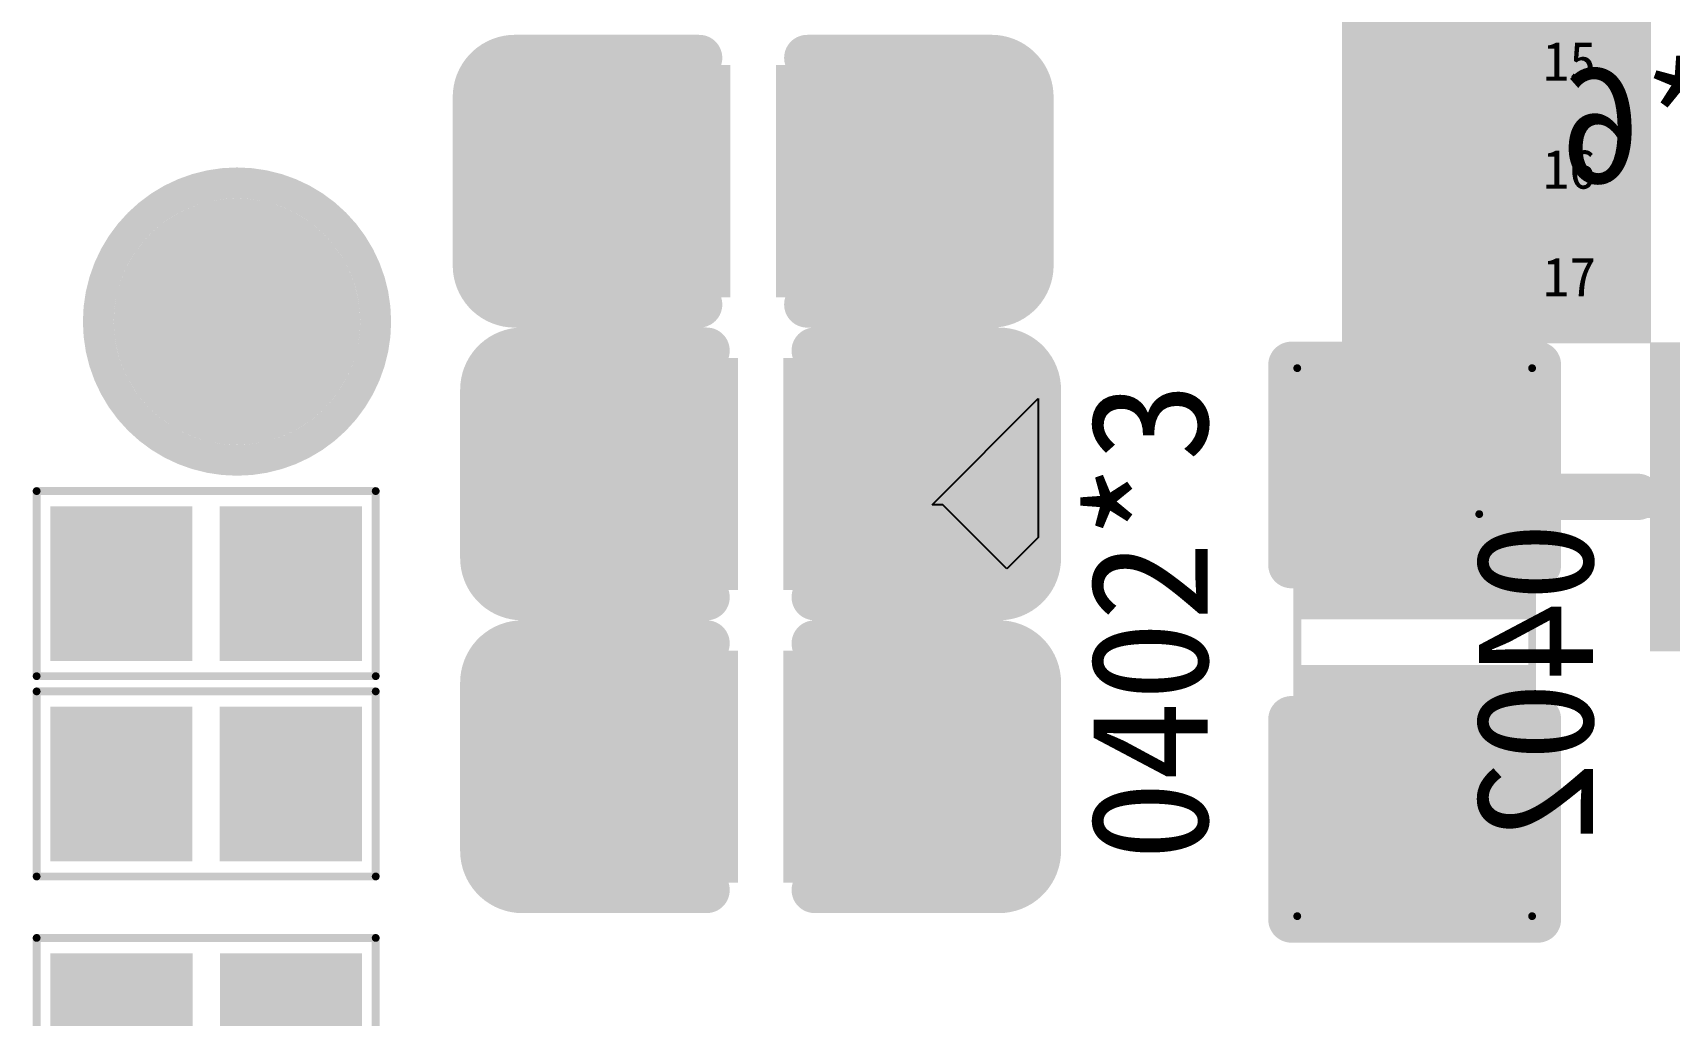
# Model space of a CAD drawing. Header units: millimetres. Extents: x 7.33 to 10.08, y 7.01 to 8.78.
# Drawn here: x 9.2211 to 9.4302, y 7.9223 to 8.0478 of the extents above; entities that cross this region are included whole.
import ezdxf

# ---------------------------------------------------------------- set-up
doc = ezdxf.new("R2010")
doc.units = ezdxf.units.MM
doc.header["$MEASUREMENT"] = 0
for name, color, linetype in [('BottomLayer', 5, 'Continuous'), ('BottomOverlay', 54, 'Continuous'), ('BottomPaste', 16, 'Continuous'), ('BottomSolder', 6, 'Continuous'), ('Mechanical1', 6, 'Continuous'), ('Mechanical16', 56, 'Continuous'), ('Mechanical20', 56, 'Continuous'), ('Mechanical5', 56, 'Continuous'), ('TopLayer', 1, 'Continuous'), ('TopOverlay', 2, 'Continuous'), ('TopPaste', 8, 'Continuous'), ('TopSolder', 216, 'Continuous')]:
    doc.layers.add(name, color=color, linetype=linetype)

# ---------------------------------------------------------------- blocks, each defined once
blk = doc.blocks.new('TEST_25')
at = {"layer": 'TopLayer', "const_width": 0.01378}
blk.add_lwpolyline([(-0.00689, 0, 1), (0.00689, 0, 1)], format="xyb", close=True, dxfattribs=at)
at = {"layer": 'TopOverlay'}
for points, const_width in [([(0.01772, 0, 1), (-0.01772, 0, 1)], 0.00394), ([(-0.0187, 0, 1), (-0.01673, 0, 1)], 0.00197), ([(0.01673, 0, 1), (0.0187, 0, 1)], 0.00197)]:
    blk.add_lwpolyline(points, format="xyb", close=True, dxfattribs=dict(at, const_width=const_width))
at = {"layer": 'TopPaste', "const_width": 0.01378}
blk.add_lwpolyline([(-0.00689, 0, 1), (0.00689, 0, 1)], format="xyb", close=True, dxfattribs=at)
at = {"layer": 'TopSolder', "const_width": 0.01575}
blk.add_lwpolyline([(-0.00787, 0, 1), (0.00787, 0, 1)], format="xyb", close=True, dxfattribs=at)
blk = doc.blocks.new('R0402_B_84')
at = {"layer": 'BottomLayer'}
for points in [[(-0.0069, 0.01082), (-0.02855, 0.01082), (-0.0069, -0.01082), (-0.02855, -0.01082)], [(0.02855, 0.01082), (0.0069, 0.01082), (0.02855, -0.01082), (0.0069, -0.01082)]]:
    blk.add_solid(points, dxfattribs=at)
at = {"layer": 'BottomOverlay', "const_width": 0.00591}
for points in [[(-0.03543, 0.01575), (-0.00984, 0.01575)], [(-0.03543, 0.01575), (-0.03543, -0.01575)], [(0.00984, 0.01575), (0.03543, 0.01575)], [(0.03543, 0.01575), (0.03543, -0.01575)], [(-0.03543, -0.01575), (-0.00984, -0.01575)], [(0.00984, -0.01575), (0.03543, -0.01575)]]:
    blk.add_lwpolyline(points, dxfattribs=at)
at = {"layer": 'BottomOverlay', "const_width": 0.00295}
for points in [[(-0.03691, 0.01575, 1), (-0.03395, 0.01575, 1)], [(-0.03691, 0.01575, 1), (-0.03395, 0.01575, 1)], [(-0.01132, 0.01575, 1), (-0.00836, 0.01575, 1)], [(0.00836, 0.01575, 1), (0.01132, 0.01575, 1)], [(0.03395, 0.01575, 1), (0.03691, 0.01575, 1)], [(0.03395, 0.01575, 1), (0.03691, 0.01575, 1)], [(-0.03691, -0.01575, 1), (-0.03395, -0.01575, 1)], [(-0.03691, -0.01575, 1), (-0.03395, -0.01575, 1)], [(-0.01132, -0.01575, 1), (-0.00836, -0.01575, 1)], [(0.00836, -0.01575, 1), (0.01132, -0.01575, 1)], [(0.03395, -0.01575, 1), (0.03691, -0.01575, 1)], [(0.03395, -0.01575, 1), (0.03691, -0.01575, 1)]]:
    blk.add_lwpolyline(points, format="xyb", close=True, dxfattribs=at)
at = {"layer": 'BottomPaste'}
for points in [[(-0.0069, 0.01082), (-0.02855, 0.01082), (-0.0069, -0.01082), (-0.02855, -0.01082)], [(0.02855, 0.01082), (0.0069, 0.01082), (0.02855, -0.01082), (0.0069, -0.01082)]]:
    blk.add_solid(points, dxfattribs=at)
at = {"layer": 'BottomSolder'}
for points in [[(-0.0029, 0.01482), (-0.03254, 0.01482), (-0.0029, -0.01482), (-0.03254, -0.01482)], [(0.03254, 0.01482), (0.0029, 0.01482), (0.03254, -0.01482), (0.0029, -0.01482)]]:
    blk.add_solid(points, dxfattribs=at)
at = {"layer": 'Mechanical16'}
for points, const_width in [([(-0.03543, 0.01575), (-0.03543, -0.01575)], 0.00591), ([(-0.03543, 0.01575), (-0.00984, 0.01575)], 0.00591), ([(0.00984, 0.01575), (0.03543, 0.01575)], 0.00591), ([(0.03543, 0.01575), (0.03543, -0.01575)], 0.00591), ([(-0.035, 0.015), (0.035, 0.015)], 0.001), ([(-0.035, 0.015), (-0.035, -0.015)], 0.001), ([(0.035, 0.015), (0.035, -0.015)], 0.001), ([(-0.03543, -0.01575), (-0.00984, -0.01575)], 0.00591), ([(-0.035, -0.015), (0.035, -0.015)], 0.001), ([(0.00984, -0.01575), (0.03543, -0.01575)], 0.00591)]:
    blk.add_lwpolyline(points, dxfattribs=dict(at, const_width=const_width))
for points, const_width in [([(-0.03691, 0.01575, 1), (-0.03395, 0.01575, 1)], 0.00295), ([(-0.03691, 0.01575, 1), (-0.03395, 0.01575, 1)], 0.00295), ([(-0.01132, 0.01575, 1), (-0.00836, 0.01575, 1)], 0.00295), ([(0.00836, 0.01575, 1), (0.01132, 0.01575, 1)], 0.00295), ([(0.03395, 0.01575, 1), (0.03691, 0.01575, 1)], 0.00295), ([(0.03395, 0.01575, 1), (0.03691, 0.01575, 1)], 0.00295), ([(-0.03525, 0.015, 1), (-0.03475, 0.015, 1)], 0.0005), ([(-0.03525, 0.015, 1), (-0.03475, 0.015, 1)], 0.0005), ([(0.03475, 0.015, 1), (0.03525, 0.015, 1)], 0.0005), ([(0.03475, 0.015, 1), (0.03525, 0.015, 1)], 0.0005), ([(-0.03691, -0.01575, 1), (-0.03395, -0.01575, 1)], 0.00295), ([(-0.03691, -0.01575, 1), (-0.03395, -0.01575, 1)], 0.00295), ([(-0.03525, -0.015, 1), (-0.03475, -0.015, 1)], 0.0005), ([(-0.03525, -0.015, 1), (-0.03475, -0.015, 1)], 0.0005), ([(-0.01132, -0.01575, 1), (-0.00836, -0.01575, 1)], 0.00295), ([(0.00836, -0.01575, 1), (0.01132, -0.01575, 1)], 0.00295), ([(0.03395, -0.01575, 1), (0.03691, -0.01575, 1)], 0.00295), ([(0.03395, -0.01575, 1), (0.03691, -0.01575, 1)], 0.00295), ([(0.03475, -0.015, 1), (0.03525, -0.015, 1)], 0.0005), ([(0.03475, -0.015, 1), (0.03525, -0.015, 1)], 0.0005)]:
    blk.add_lwpolyline(points, format="xyb", close=True, dxfattribs=dict(at, const_width=const_width))
blk = doc.blocks.new('R0201_197')
at = {"layer": 'TopLayer'}
for points in [[(-0.01792, -0.00787), (-0.00375, -0.00787), (-0.01792, 0.00788), (-0.00375, 0.00788)], [(0.00374, -0.00787), (0.01791, -0.00787), (0.00374, 0.00788), (0.01791, 0.00788)]]:
    blk.add_solid(points, dxfattribs=at)
at = {"layer": 'TopOverlay', "const_width": 0.001}
for points in [[(0.02166, 0.01182), (-0.02166, 0.01182)], [(-0.02166, 0.01182), (-0.02166, -0.01182)], [(0.02166, 0.01182), (0.02166, -0.01182)], [(0.02166, -0.01182), (-0.02166, -0.01182)]]:
    blk.add_lwpolyline(points, dxfattribs=at)
at = {"layer": 'TopOverlay', "const_width": 0.0005}
for points in [[(-0.02191, 0.01182, 1), (-0.02141, 0.01182, 1)], [(-0.02191, 0.01182, 1), (-0.02141, 0.01182, 1)], [(0.02141, 0.01182, 1), (0.02191, 0.01182, 1)], [(0.02141, 0.01182, 1), (0.02191, 0.01182, 1)], [(-0.02191, -0.01182, 1), (-0.02141, -0.01182, 1)], [(-0.02191, -0.01182, 1), (-0.02141, -0.01182, 1)], [(0.02141, -0.01182, 1), (0.02191, -0.01182, 1)], [(0.02141, -0.01182, 1), (0.02191, -0.01182, 1)]]:
    blk.add_lwpolyline(points, format="xyb", close=True, dxfattribs=at)
at = {"layer": 'TopPaste'}
for points in [[(-0.01792, -0.00787), (-0.00375, -0.00787), (-0.01792, 0.00788), (-0.00375, 0.00788)], [(0.00374, -0.00787), (0.01791, -0.00787), (0.00374, 0.00788), (0.01791, 0.00788)]]:
    blk.add_solid(points, dxfattribs=at)
at = {"layer": 'TopSolder'}
for points in [[(-0.01992, -0.00987), (-0.00175, -0.00987), (-0.01992, 0.00988), (-0.00175, 0.00988)], [(0.00174, -0.00987), (0.01991, -0.00987), (0.00174, 0.00988), (0.01991, 0.00988)]]:
    blk.add_solid(points, dxfattribs=at)
blk = doc.blocks.new('R0201_199')
at = {"layer": 'TopLayer'}
for points in [[(-0.01792, -0.00787), (-0.00375, -0.00787), (-0.01792, 0.00788), (-0.00375, 0.00788)], [(0.00374, -0.00787), (0.01791, -0.00787), (0.00374, 0.00788), (0.01791, 0.00788)]]:
    blk.add_solid(points, dxfattribs=at)
at = {"layer": 'TopOverlay', "const_width": 0.001}
for points in [[(-0.02166, 0.01182), (0.02166, 0.01182)], [(-0.02166, -0.01182), (-0.02166, 0.01182)], [(0.02166, -0.01182), (0.02166, 0.01182)], [(-0.02166, -0.01182), (0.02166, -0.01182)]]:
    blk.add_lwpolyline(points, dxfattribs=at)
at = {"layer": 'TopOverlay', "const_width": 0.0005}
for points in [[(-0.02191, 0.01182, 1), (-0.02141, 0.01182, 1)], [(-0.02191, 0.01182, 1), (-0.02141, 0.01182, 1)], [(0.02141, 0.01182, 1), (0.02191, 0.01182, 1)], [(0.02141, 0.01182, 1), (0.02191, 0.01182, 1)], [(-0.02191, -0.01182, 1), (-0.02141, -0.01182, 1)], [(-0.02191, -0.01182, 1), (-0.02141, -0.01182, 1)], [(0.02141, -0.01182, 1), (0.02191, -0.01182, 1)], [(0.02141, -0.01182, 1), (0.02191, -0.01182, 1)]]:
    blk.add_lwpolyline(points, format="xyb", close=True, dxfattribs=at)
at = {"layer": 'TopPaste'}
for points in [[(-0.01792, -0.00787), (-0.00375, -0.00787), (-0.01792, 0.00788), (-0.00375, 0.00788)], [(0.00374, -0.00787), (0.01791, -0.00787), (0.00374, 0.00788), (0.01791, 0.00788)]]:
    blk.add_solid(points, dxfattribs=at)
at = {"layer": 'TopSolder'}
for points in [[(-0.01992, -0.00987), (-0.00175, -0.00987), (-0.01992, 0.00988), (-0.00175, 0.00988)], [(0.00174, -0.00987), (0.01991, -0.00987), (0.00174, 0.00988), (0.01991, 0.00988)]]:
    blk.add_solid(points, dxfattribs=at)
blk = doc.blocks.new('R0201_200')
at = {"layer": 'TopLayer'}
for points in [[(-0.01792, -0.00787), (-0.00375, -0.00787), (-0.01792, 0.00788), (-0.00375, 0.00788)], [(0.00374, -0.00787), (0.01791, -0.00787), (0.00374, 0.00788), (0.01791, 0.00788)]]:
    blk.add_solid(points, dxfattribs=at)
at = {"layer": 'TopOverlay', "const_width": 0.001}
for points in [[(-0.02166, 0.01182), (0.02166, 0.01182)], [(-0.02166, -0.01182), (-0.02166, 0.01182)], [(0.02166, -0.01182), (0.02166, 0.01182)], [(-0.02166, -0.01182), (0.02166, -0.01182)]]:
    blk.add_lwpolyline(points, dxfattribs=at)
at = {"layer": 'TopOverlay', "const_width": 0.0005}
for points in [[(-0.02191, 0.01182, 1), (-0.02141, 0.01182, 1)], [(-0.02191, 0.01182, 1), (-0.02141, 0.01182, 1)], [(0.02141, 0.01182, 1), (0.02191, 0.01182, 1)], [(0.02141, 0.01182, 1), (0.02191, 0.01182, 1)], [(-0.02191, -0.01182, 1), (-0.02141, -0.01182, 1)], [(-0.02191, -0.01182, 1), (-0.02141, -0.01182, 1)], [(0.02141, -0.01182, 1), (0.02191, -0.01182, 1)], [(0.02141, -0.01182, 1), (0.02191, -0.01182, 1)]]:
    blk.add_lwpolyline(points, format="xyb", close=True, dxfattribs=at)
at = {"layer": 'TopPaste'}
for points in [[(-0.01792, -0.00787), (-0.00375, -0.00787), (-0.01792, 0.00788), (-0.00375, 0.00788)], [(0.00374, -0.00787), (0.01791, -0.00787), (0.00374, 0.00788), (0.01791, 0.00788)]]:
    blk.add_solid(points, dxfattribs=at)
at = {"layer": 'TopSolder'}
for points in [[(-0.01992, -0.00987), (-0.00175, -0.00987), (-0.01992, 0.00988), (-0.00175, 0.00988)], [(0.00174, -0.00987), (0.01991, -0.00987), (0.00174, 0.00988), (0.01991, 0.00988)]]:
    blk.add_solid(points, dxfattribs=at)
blk = doc.blocks.new('C0402_344')
at = {"layer": 'TopLayer'}
for points in [[(-0.02855, 0.01083), (-0.02855, -0.01082), (-0.0069, 0.01083), (-0.0069, -0.01082)], [(0.0069, 0.01083), (0.0069, -0.01082), (0.02855, 0.01083), (0.02855, -0.01082)]]:
    blk.add_solid(points, dxfattribs=at)
at = {"layer": 'TopOverlay', "const_width": 0.00591}
for points in [[(-0.03543, 0.01075, -0.414331), (-0.03043, 0.01575)], [(0.03043, 0.01575, -0.414331), (0.03543, 0.01075)], [(-0.03043, -0.01575, -0.414249), (-0.03543, -0.01075)], [(0.03543, -0.01075, -0.414249), (0.03043, -0.01575)]]:
    blk.add_lwpolyline(points, format="xyb", dxfattribs=at)
for points in [[(-0.03043, 0.01575), (-0.0069, 0.01575)], [(0.0069, 0.01575), (0.03043, 0.01575)], [(-0.03543, -0.01075), (-0.03543, 0.01075)], [(0.03543, -0.01075), (0.03543, 0.01075)], [(-0.03043, -0.01575), (-0.0069, -0.01575)], [(0.0069, -0.01575), (0.03043, -0.01575)]]:
    blk.add_lwpolyline(points, dxfattribs=at)
at = {"layer": 'TopOverlay', "const_width": 0.00295}
for points in [[(-0.03191, 0.01575, 1), (-0.02895, 0.01575, 1)], [(-0.03191, 0.01575, 1), (-0.02895, 0.01575, 1)], [(-0.00837, 0.01575, 1), (-0.00542, 0.01575, 1)], [(0.00543, 0.01575, 1), (0.00838, 0.01575, 1)], [(0.02895, 0.01575, 1), (0.03191, 0.01575, 1)], [(0.02895, 0.01575, 1), (0.03191, 0.01575, 1)], [(-0.03691, 0.01075, 1), (-0.03395, 0.01075, 1)], [(-0.03691, 0.01075, 1), (-0.03395, 0.01075, 1)], [(0.03395, 0.01075, 1), (0.03691, 0.01075, 1)], [(0.03395, 0.01075, 1), (0.03691, 0.01075, 1)], [(-0.03691, -0.01075, 1), (-0.03395, -0.01075, 1)], [(-0.03691, -0.01075, 1), (-0.03395, -0.01075, 1)], [(0.03395, -0.01075, 1), (0.03691, -0.01075, 1)], [(0.03395, -0.01075, 1), (0.03691, -0.01075, 1)], [(-0.03191, -0.01575, 1), (-0.02895, -0.01575, 1)], [(-0.03191, -0.01575, 1), (-0.02895, -0.01575, 1)], [(-0.00837, -0.01575, 1), (-0.00542, -0.01575, 1)], [(0.00543, -0.01575, 1), (0.00838, -0.01575, 1)], [(0.02895, -0.01575, 1), (0.03191, -0.01575, 1)], [(0.02895, -0.01575, 1), (0.03191, -0.01575, 1)]]:
    blk.add_lwpolyline(points, format="xyb", close=True, dxfattribs=at)
at = {"layer": 'TopPaste'}
for points in [[(-0.02855, 0.01083), (-0.02855, -0.01082), (-0.0069, 0.01083), (-0.0069, -0.01082)], [(0.0069, 0.01083), (0.0069, -0.01082), (0.02855, 0.01083), (0.02855, -0.01082)]]:
    blk.add_solid(points, dxfattribs=at)
at = {"layer": 'TopSolder'}
for points in [[(-0.03254, 0.01483), (-0.03254, -0.01482), (-0.0029, 0.01483), (-0.0029, -0.01482)], [(0.0029, 0.01483), (0.0029, -0.01482), (0.03254, 0.01483), (0.03254, -0.01482)]]:
    blk.add_solid(points, dxfattribs=at)
blk = doc.blocks.new('C0402_346')
at = {"layer": 'TopLayer'}
for points in [[(-0.02855, 0.01083), (-0.02855, -0.01082), (-0.0069, 0.01083), (-0.0069, -0.01082)], [(0.0069, 0.01083), (0.0069, -0.01082), (0.02855, 0.01083), (0.02855, -0.01082)]]:
    blk.add_solid(points, dxfattribs=at)
at = {"layer": 'TopOverlay', "const_width": 0.00591}
for points in [[(-0.03543, 0.01075, -0.414331), (-0.03043, 0.01575)], [(0.03043, 0.01575, -0.414331), (0.03543, 0.01075)], [(-0.03043, -0.01575, -0.414249), (-0.03543, -0.01075)], [(0.03543, -0.01075, -0.414249), (0.03043, -0.01575)]]:
    blk.add_lwpolyline(points, format="xyb", dxfattribs=at)
for points in [[(-0.03043, 0.01575), (-0.0069, 0.01575)], [(0.0069, 0.01575), (0.03043, 0.01575)], [(-0.03543, -0.01075), (-0.03543, 0.01075)], [(0.03543, -0.01075), (0.03543, 0.01075)], [(-0.03043, -0.01575), (-0.0069, -0.01575)], [(0.0069, -0.01575), (0.03043, -0.01575)]]:
    blk.add_lwpolyline(points, dxfattribs=at)
at = {"layer": 'TopOverlay', "const_width": 0.00295}
for points in [[(-0.03191, 0.01575, 1), (-0.02895, 0.01575, 1)], [(-0.03191, 0.01575, 1), (-0.02895, 0.01575, 1)], [(-0.00837, 0.01575, 1), (-0.00542, 0.01575, 1)], [(0.00543, 0.01575, 1), (0.00838, 0.01575, 1)], [(0.02895, 0.01575, 1), (0.03191, 0.01575, 1)], [(0.02895, 0.01575, 1), (0.03191, 0.01575, 1)], [(-0.03691, 0.01075, 1), (-0.03395, 0.01075, 1)], [(-0.03691, 0.01075, 1), (-0.03395, 0.01075, 1)], [(0.03395, 0.01075, 1), (0.03691, 0.01075, 1)], [(0.03395, 0.01075, 1), (0.03691, 0.01075, 1)], [(-0.03691, -0.01075, 1), (-0.03395, -0.01075, 1)], [(-0.03691, -0.01075, 1), (-0.03395, -0.01075, 1)], [(0.03395, -0.01075, 1), (0.03691, -0.01075, 1)], [(0.03395, -0.01075, 1), (0.03691, -0.01075, 1)], [(-0.03191, -0.01575, 1), (-0.02895, -0.01575, 1)], [(-0.03191, -0.01575, 1), (-0.02895, -0.01575, 1)], [(-0.00837, -0.01575, 1), (-0.00542, -0.01575, 1)], [(0.00543, -0.01575, 1), (0.00838, -0.01575, 1)], [(0.02895, -0.01575, 1), (0.03191, -0.01575, 1)], [(0.02895, -0.01575, 1), (0.03191, -0.01575, 1)]]:
    blk.add_lwpolyline(points, format="xyb", close=True, dxfattribs=at)
at = {"layer": 'TopPaste'}
for points in [[(-0.02855, 0.01083), (-0.02855, -0.01082), (-0.0069, 0.01083), (-0.0069, -0.01082)], [(0.0069, 0.01083), (0.0069, -0.01082), (0.02855, 0.01083), (0.02855, -0.01082)]]:
    blk.add_solid(points, dxfattribs=at)
at = {"layer": 'TopSolder'}
for points in [[(-0.03254, 0.01483), (-0.03254, -0.01482), (-0.0029, 0.01483), (-0.0029, -0.01482)], [(0.0029, 0.01483), (0.0029, -0.01482), (0.03254, 0.01483), (0.03254, -0.01482)]]:
    blk.add_solid(points, dxfattribs=at)
blk = doc.blocks.new('C0402_352')
at = {"layer": 'TopLayer'}
for points in [[(-0.02855, 0.01083), (-0.02855, -0.01082), (-0.0069, 0.01083), (-0.0069, -0.01082)], [(0.0069, 0.01083), (0.0069, -0.01082), (0.02855, 0.01083), (0.02855, -0.01082)]]:
    blk.add_solid(points, dxfattribs=at)
at = {"layer": 'TopOverlay', "const_width": 0.00591}
for points in [[(-0.03543, 0.01075, -0.414331), (-0.03043, 0.01575)], [(0.03043, 0.01575, -0.414331), (0.03543, 0.01075)], [(-0.03043, -0.01575, -0.414249), (-0.03543, -0.01075)], [(0.03543, -0.01075, -0.414249), (0.03043, -0.01575)]]:
    blk.add_lwpolyline(points, format="xyb", dxfattribs=at)
for points in [[(-0.03043, 0.01575), (-0.0069, 0.01575)], [(0.0069, 0.01575), (0.03043, 0.01575)], [(-0.03543, -0.01075), (-0.03543, 0.01075)], [(0.03543, -0.01075), (0.03543, 0.01075)], [(-0.03043, -0.01575), (-0.0069, -0.01575)], [(0.0069, -0.01575), (0.03043, -0.01575)]]:
    blk.add_lwpolyline(points, dxfattribs=at)
at = {"layer": 'TopOverlay', "const_width": 0.00295}
for points in [[(-0.03191, 0.01575, 1), (-0.02895, 0.01575, 1)], [(-0.03191, 0.01575, 1), (-0.02895, 0.01575, 1)], [(-0.00837, 0.01575, 1), (-0.00542, 0.01575, 1)], [(0.00543, 0.01575, 1), (0.00838, 0.01575, 1)], [(0.02895, 0.01575, 1), (0.03191, 0.01575, 1)], [(0.02895, 0.01575, 1), (0.03191, 0.01575, 1)], [(-0.03691, 0.01075, 1), (-0.03395, 0.01075, 1)], [(-0.03691, 0.01075, 1), (-0.03395, 0.01075, 1)], [(0.03395, 0.01075, 1), (0.03691, 0.01075, 1)], [(0.03395, 0.01075, 1), (0.03691, 0.01075, 1)], [(-0.03691, -0.01075, 1), (-0.03395, -0.01075, 1)], [(-0.03691, -0.01075, 1), (-0.03395, -0.01075, 1)], [(0.03395, -0.01075, 1), (0.03691, -0.01075, 1)], [(0.03395, -0.01075, 1), (0.03691, -0.01075, 1)], [(-0.03191, -0.01575, 1), (-0.02895, -0.01575, 1)], [(-0.03191, -0.01575, 1), (-0.02895, -0.01575, 1)], [(-0.00837, -0.01575, 1), (-0.00542, -0.01575, 1)], [(0.00543, -0.01575, 1), (0.00838, -0.01575, 1)], [(0.02895, -0.01575, 1), (0.03191, -0.01575, 1)], [(0.02895, -0.01575, 1), (0.03191, -0.01575, 1)]]:
    blk.add_lwpolyline(points, format="xyb", close=True, dxfattribs=at)
at = {"layer": 'TopPaste'}
for points in [[(-0.02855, 0.01083), (-0.02855, -0.01082), (-0.0069, 0.01083), (-0.0069, -0.01082)], [(0.0069, 0.01083), (0.0069, -0.01082), (0.02855, 0.01083), (0.02855, -0.01082)]]:
    blk.add_solid(points, dxfattribs=at)
at = {"layer": 'TopSolder'}
for points in [[(-0.03254, 0.01483), (-0.03254, -0.01482), (-0.0029, 0.01483), (-0.0029, -0.01482)], [(0.0029, 0.01483), (0.0029, -0.01482), (0.03254, 0.01483), (0.03254, -0.01482)]]:
    blk.add_solid(points, dxfattribs=at)
blk = doc.blocks.new('QFN68_7R00X7R00X0R80_T_566')
at = {"layer": 'Mechanical16'}
for points, const_width in [([(-0.14, -0.14), (-0.14, 0.14)], 0.001), ([(-0.1378, -0.1378), (-0.1378, -0.11992)], 0.00591), ([(-0.1378, -0.1378), (-0.11973, -0.1378)], 0.00591), ([(-0.14, -0.14), (0.14, -0.14)], 0.001)]:
    blk.add_lwpolyline(points, dxfattribs=dict(at, const_width=const_width))
for points, const_width in [([(-0.13928, -0.11992, 1), (-0.13632, -0.11992, 1)], 0.00295), ([(-0.13928, -0.1378, 1), (-0.13632, -0.1378, 1)], 0.00295), ([(-0.13928, -0.1378, 1), (-0.13632, -0.1378, 1)], 0.00295), ([(-0.12121, -0.1378, 1), (-0.11825, -0.1378, 1)], 0.00295), ([(-0.14025, -0.14, 1), (-0.13975, -0.14, 1)], 0.0005), ([(-0.14025, -0.14, 1), (-0.13975, -0.14, 1)], 0.0005)]:
    blk.add_lwpolyline(points, format="xyb", close=True, dxfattribs=dict(at, const_width=const_width))
at = {"layer": 'TopLayer'}
for points in [[(-0.12205, -0.08662), (-0.12205, -0.07874), (-0.15355, -0.08662), (-0.15355, -0.07874)], [(-0.12205, -0.1004), (-0.12205, -0.09252), (-0.15355, -0.1004), (-0.15355, -0.09252)], [(-0.12205, -0.11418), (-0.12205, -0.1063), (-0.15355, -0.11418), (-0.15355, -0.1063)]]:
    blk.add_solid(points, dxfattribs=at)
at = {"layer": 'TopOverlay', "const_width": 0.00591}
for points in [[(-0.1378, -0.1378), (-0.1378, -0.11992)], [(-0.1378, -0.1378), (-0.11973, -0.1378)]]:
    blk.add_lwpolyline(points, dxfattribs=at)
at = {"layer": 'TopOverlay', "const_width": 0.00295}
for points in [[(-0.13928, -0.11992, 1), (-0.13632, -0.11992, 1)], [(-0.13928, -0.1378, 1), (-0.13632, -0.1378, 1)], [(-0.13928, -0.1378, 1), (-0.13632, -0.1378, 1)], [(-0.12121, -0.1378, 1), (-0.11825, -0.1378, 1)]]:
    blk.add_lwpolyline(points, format="xyb", close=True, dxfattribs=at)
at = {"layer": 'TopPaste'}
for points in [[(-0.12205, -0.08662), (-0.12205, -0.07874), (-0.15355, -0.08662), (-0.15355, -0.07874)], [(-0.12205, -0.1004), (-0.12205, -0.09252), (-0.15355, -0.1004), (-0.15355, -0.09252)], [(-0.12205, -0.11418), (-0.12205, -0.1063), (-0.15355, -0.11418), (-0.15355, -0.1063)]]:
    blk.add_solid(points, dxfattribs=at)
at = {"layer": 'TopSolder'}
for points in [[(-0.11805, -0.09062), (-0.11805, -0.07474), (-0.15755, -0.09062), (-0.15755, -0.07474)], [(-0.11805, -0.1044), (-0.11805, -0.08852), (-0.15755, -0.1044), (-0.15755, -0.08852)], [(-0.11805, -0.11818), (-0.11805, -0.1023), (-0.15755, -0.11818), (-0.15755, -0.1023)], [(-0.1023, -0.15755), (-0.1023, -0.11805), (-0.11818, -0.15755), (-0.11818, -0.11805)]]:
    blk.add_solid(points, dxfattribs=at)
at = {"layer": 'Mechanical20'}
for s, p in [('15', (-0.13189, -0.08465)), ('16', (-0.13189, -0.09843)), ('17', (-0.13189, -0.1122))]:
    blk.add_text(s, height=0.005, rotation=360, dxfattribs=at).set_placement(p)

msp = doc.modelspace()

# ---------------------------------------------------------------- linework, layer by layer
at = {"layer": 'TopLayer'}
for p, q in [((9.33602, 7.98751), (9.34957, 8.00106)), ((9.34957, 8.00106), (9.34957, 7.98334)), ((9.33737, 7.98751), (9.33602, 7.98751)), ((9.34555, 7.97932), (9.33737, 7.98751)), ((9.34957, 7.98334), (9.34555, 7.97932))]:
    msp.add_line(p, q, dxfattribs=at)

# ---------------------------------------------------------------- block references
for name, p in [('QFN68_7R00X7R00X0R80_T_566', (9.54591, 8.12631)), ('C0402_344', (9.31315, 8.02883)), ('C0402_346', (9.3141, 7.99144)), ('C0402_352', (9.3141, 7.95404))]:
    msp.add_blockref(name, p)
for name, p, rotation in [('TEST_25', (9.24721, 8.0109), 180), ('R0402_B_84', (9.39766, 7.96995), 270), ('R0201_200', (9.24327, 7.97743), 360), ('R0201_199', (9.24327, 7.95184), 360), ('R0201_197', (9.24327, 7.92035), 180)]:
    msp.add_blockref(name, p, dxfattribs=dict(rotation=rotation))

# ---------------------------------------------------------------- texts
at = {"layer": 'Mechanical1'}
msp.add_text('0402*3', height=0.015, rotation=90, dxfattribs=at).set_placement((9.37122, 7.942))
at = {"layer": 'Mechanical5', "text_generation_flag": 2}
for s, rotation, p in [('0402*6', 360, (9.47752, 8.02861)), ('0402', 90, (9.42043, 7.98531))]:
    msp.add_text(s, height=0.015, rotation=rotation, dxfattribs=at).set_placement(p)

doc.saveas('drawing.dxf')
